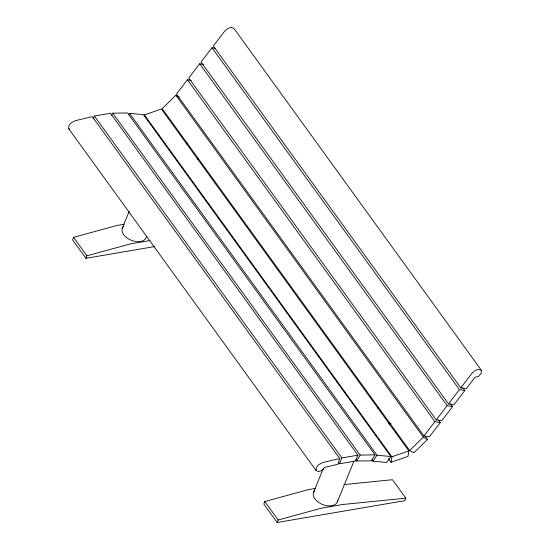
<?xml version="1.0" encoding="UTF-8"?>
<svg xmlns="http://www.w3.org/2000/svg" width="550" height="550" viewBox="0 0 550 550"><rect width="100%" height="100%" fill="white"/><g stroke="black" fill="none" stroke-linecap="round" stroke-linejoin="round"><path stroke-width="0.82" d="M481.422 370.363L481.209 373.223L478.507 376.42L475.028 377.272L466.18 388.816L460.776 387.881L213.311 45.987L224.73 31.089L228.367 28.174L231.502 27.5L233.963 28.469L481.422 370.363L478.967 369.394L475.832 370.067L472.196 372.982L460.776 387.881M68.578 128.556L68.963 125.696L70.971 122.953L75.006 120.766L92.249 116.614L339.714 458.514L337.913 464.234L324.555 467.445L322.238 470.442L318.423 471.584L316.037 470.449L68.578 128.556L69.767 129.119M316.037 470.449L316.429 467.589L318.436 464.846L322.465 462.66L339.714 458.514M144.183 116.49L144.416 114.936L161.384 109.024L408.849 450.918L408.038 456.349L391.071 462.261L388.554 458.789M391.071 462.261L391.882 456.83L144.416 114.936M93.198 118.951L94.394 116.036L110.461 113.286L357.926 455.18L355.547 461.024L339.474 463.774L338.463 462.378M124.286 224.214L116.923 225.479L73.604 237.346L72.579 239.848L85.938 258.308L154.488 246.586M85.938 258.308L86.955 255.805L130.281 243.932L149.916 240.57M122.375 228.044L129.154 211.434M315.514 488.414L308.151 489.672L264.825 501.545L263.801 504.047L277.159 522.5L404.807 500.672L405.824 498.169L392.466 479.717L343.908 484.584M277.159 522.5L278.183 519.998L321.509 508.124L342.781 504.487L405.824 498.169M313.603 492.236L323.283 468.511M339.474 463.774L341.853 457.93L94.394 116.036M337.329 501.923L353.794 461.56M111.554 115.163L112.729 113.176L127.538 112.963L374.997 454.857L371.491 460.804L356.682 461.024L355.678 459.635M356.682 461.024L360.188 455.077L374.997 454.857M128.631 114.668L129.546 113.355L143.406 114.62L390.864 456.514L386.753 462.44L372.893 461.175L371.889 459.786M372.893 461.175L377.011 455.249L390.864 456.514M191.276 80.444L187.413 79.771L176.481 94.043L423.94 435.937L429.344 436.872L440.282 422.606L438.274 419.822M203.555 64.426L199.691 63.752L188.753 78.024L436.219 419.918L441.623 420.853L452.561 406.587L450.553 403.803M215.057 48.269L211.97 47.733L201.032 62.006L448.498 403.899L453.901 404.834L464.839 390.569L462.825 387.784M423.94 435.937L434.878 421.671L440.282 422.606M436.219 419.918L447.157 405.652L452.561 406.587M448.498 403.899L459.436 389.634L464.839 390.569M179.369 97.178L175.869 95.274L162.161 108.611L409.626 450.512L413.827 452.794L427.529 439.457L425.019 435.978M409.626 450.512L423.335 437.168L427.529 439.457M186.106 143.928L187.44 142.993M197.354 159.472L198.688 158.537M377.328 408.127L378.668 407.186M388.575 423.665L389.916 422.73M389.111 424.848L390.995 423.527M391.882 456.83L408.849 450.918M341.853 457.93L357.926 455.18M211.97 47.733L459.436 389.634M199.691 63.752L447.157 405.652M187.413 79.771L434.878 421.671M175.869 95.274L423.335 437.168M129.546 113.355L377.011 455.249M112.729 113.176L360.188 455.077M73.604 237.346L86.955 255.805M264.825 501.545L278.183 519.998M337.673 500.562A12.815 7.975 22.2 0 1 321.936 504.247A12.815 7.975 22.2 0 1 314.786 490.49M146.444 236.369A12.815 7.975 22.2 0 1 130.714 240.054A12.815 7.975 22.2 0 1 123.564 226.298"/></g></svg>
